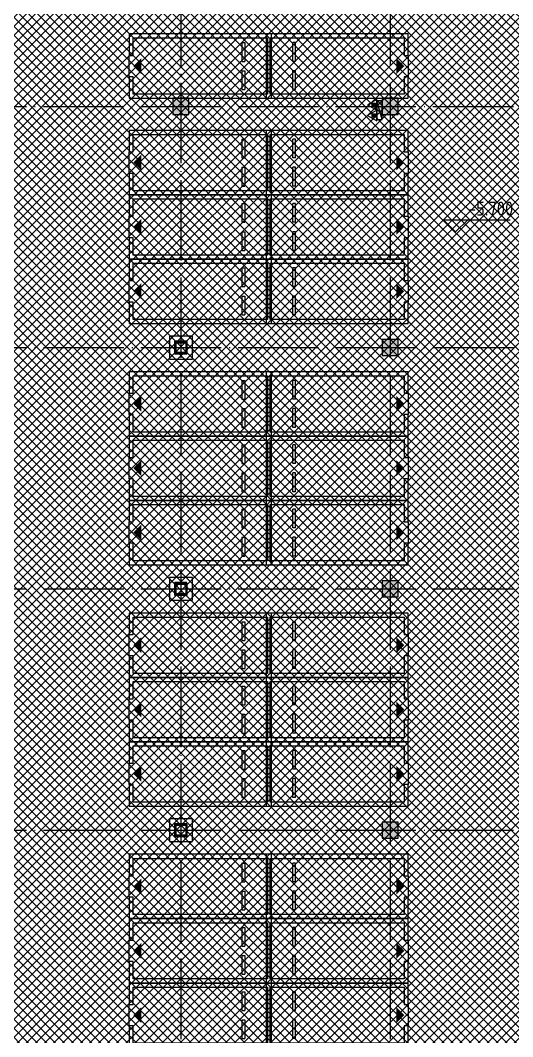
# Model space of a CAD drawing. Extents: x -473190 to 2138458, y -81875 to 2633646.
# Drawn here: x 994020 to 1012371, y 45490 to 83401 of the extents above; entities that cross this region are included whole.
import ezdxf

# ---------------------------------------------------------------- set-up
doc = ezdxf.new("R2010")
doc.units = 0
doc.header["$LTSCALE"] = 1000
doc.linetypes.add('DOTE', pattern=[2.42, 2, -0.2, 0.02, -0.2])
for name, color, linetype in [('00-停车位', 67, 'Continuous'), ('A-COLUMN', 2, 'Continuous'), ('DIM_ELEV', 3, 'Continuous'), ('DOTE', 1, 'DOTE'), ('PUB_HATCH', 8, 'Continuous'), ('PUB_TEXT', 7, 'Continuous'), ('W-EQUIP_消火栓', 7, 'Continuous'), ('W-EQUIP_灭火器', 7, 'Continuous')]:
    doc.layers.add(name, color=color, linetype=linetype)
doc.layers.add('钢柱', color=51, linetype='Continuous', lineweight=35)
doc.styles.get("Standard").update_dxf_attribs({"font": 'gbenor.shx', "bigfont": 'gbcbig.shx'})

# ---------------------------------------------------------------- blocks, each defined once
blk = doc.blocks.new('车位2400x5300')
at = {"layer": '00-停车位', "color": 251}
for p, q in [((-875, -1000), (-175, -1000)), ((-875, -1100), (-875, -1000)), ((-875, -1100), (-175, -1100)), ((-175, -1100), (-175, -1000)), ((175, -1000), (875, -1000)), ((175, -1100), (175, -1000)), ((175, -1100), (875, -1100)), ((875, -1100), (875, -1000)), ((400, -5300), (-400, -5300))]:
    blk.add_line(p, q, dxfattribs=at)
blk.add_lwpolyline([(400, -5150), (400, -5300), (1200, -5300), (1200, 0), (-1200, 0), (-1200, -5300), (-400, -5300), (-400, -5150), (-1050, -5150), (-1050, -150), (1050, -150), (1050, -5150), (400, -5150)], dxfattribs=at)
blk.add_lwpolyline([(0, -5150, 0, 600, 0), (0, -4850, 600, 600, 0)], format="xyseb", dxfattribs=at)
blk = doc.blocks.new('A$C00330F2E')
at = {"layer": 'A-COLUMN'}
for p, q in [((58875, -80900), (58025, -80900)), ((58025, -80900), (58025, -81750)), ((58875, -81750), (58875, -80900)), ((58025, -81750), (58875, -81750)), ((58875, -89900), (58025, -89900)), ((58025, -89900), (58025, -90750)), ((58875, -90750), (58875, -89900)), ((58025, -90750), (58875, -90750)), ((58875, -98900), (58025, -98900)), ((58025, -98900), (58025, -99750)), ((58875, -99750), (58875, -98900)), ((58025, -99750), (58875, -99750))]:
    blk.add_line(p, q, dxfattribs=at)
at = {"layer": '钢柱', "color": 4, "lineweight": 35}
for points in [[(58675, -81100), (58225, -81100), (58225, -81550), (58675, -81550)], [(58645, -81520), (58255, -81520), (58255, -81130), (58645, -81130)], [(58675, -90100), (58225, -90100), (58225, -90550), (58675, -90550)], [(58645, -90520), (58255, -90520), (58255, -90130), (58645, -90130)], [(58675, -99100), (58225, -99100), (58225, -99550), (58675, -99550)], [(58645, -99520), (58255, -99520), (58255, -99130), (58645, -99130)]]:
    blk.add_lwpolyline(points, close=True, dxfattribs=at)
blk = doc.blocks.new('$TwtSys$00000434')
for p, q in [((-0.5, 0.5), (-0.5, -0.5)), ((-0.5, -0.5), (0.5, 0.5)), ((0.5, 0.5), (-0.5, 0.5)), ((0.5, -0.5), (0.5, 0.5)), ((-0.5, -0.5), (0.5, -0.5))]:
    blk.add_line(p, q)
blk.add_solid([(0.5, -0.5), (0.5, 0.5), (-0.5, -0.5)])
blk = doc.blocks.new('$TwtSys$00000546')
h = blk.add_hatch()
h.set_pattern_fill('ANSI31', color=256, scale=200, style=0)
h.set_pattern_definition([(45, (-38543.802, -6670.83), (-17.67767, 17.67767), [])])
h.paths.add_polyline_path([(-65, 174), (65, 174), (65, 44), (-65, 44)])
for points in [[(0, 344), (-198, 0), (198, 0)], [(-65, 174), (65, 174), (65, 44), (-65, 44)]]:
    blk.add_lwpolyline(points, close=True)
blk = doc.blocks.new('ADFASDF')
h = blk.add_hatch()
h.set_pattern_fill('ANSI37', color=8, scale=150)
h.set_pattern_definition([(45, (0, 0), (-168.3798, 168.3798), []), (135, (0, 0), (-168.3798, -168.3798), [])])
h.paths.add_polyline_path([(521397, 239186), (521397, 224886), (539697, 224886), (539697, 169261), (524947, 169261), (524947, 171211), (527822, 171211), (527922, 176611), (501318, 176611), (501125, 109884), (530547, 109887), (530547, 107449), (538188, 100503), (536147, 98236), (540086, 94690), (517812, 69953), (517812, 59790), (482108, 20136), (405247, 20136), (405247, 26086), (391997, 40436), (391997, 64736), (399997, 64738), (399997, 239186), (409022, 239186)])
blk = doc.blocks.new('_FZH')
blk.add_lwpolyline([(-0.5, -0.5), (0.5, -0.5), (0.5, 0.5), (-0.5, 0.5)], close=True)
at = {"layer": 'PUB_HATCH'}
blk.add_solid([(-0.5, -0.5), (0.5, -0.5), (-0.5, 0.5), (0.5, 0.5)], dxfattribs=at)

msp = doc.modelspace()

# ---------------------------------------------------------------- linework, layer by layer
at = {"layer": 'DIM_ELEV'}
for p, q in [((1010245.3, 75509.6), (1009795.3, 75959.6)), ((1009795.3, 75959.6), (1012281.8, 75959.6)), ((1010245.3, 75509.6), (1010695.3, 75959.6))]:
    msp.add_line(p, q, dxfattribs=at)
at = {"layer": 'DOTE', "color": 16, "linetype": 'DOTE', "ltscale": 1.5}
for p, q in [((1000006.7, 171823.5), (1000006.7, -58315.4)), ((900498, 80192.4), (1024406.7, 80192.4)), ((900498, 71192.4), (1024406.7, 71192.4)), ((900498, 62192.4), (1024406.7, 62192.4)), ((900498, 53192.4), (1024406.7, 53192.4))]:
    msp.add_line(p, q, dxfattribs=at)
at = {"layer": 'DOTE', "color": 127, "linetype": 'DOTE', "ltscale": 1.5}
msp.add_line((1007806.7, 171823.5), (1007806.7, -58315.4), dxfattribs=at)

# ---------------------------------------------------------------- block references
for name, p in [('ADFASDF', (518159.5, -74243.9)), ('A$C00330F2E', (941556.7, 152517.4)), ('A$C00330F2E', (941556.7, 152517.4))]:
    msp.add_blockref(name, p)
at = {"layer": '00-停车位'}
for p, rotation in [((1003381.7, 81692.4), 270), ((1003181.7, 81692.4), 90), ((1003381.7, 78092.4), 270), ((1003181.7, 78092.4), 90), ((1003381.7, 75692.4), 270), ((1003181.7, 75692.4), 90), ((1003381.7, 73292.4), 270), ((1003181.7, 73292.4), 90), ((1003381.7, 69092.4), 270), ((1003181.7, 69092.4), 90), ((1003381.7, 66692.4), 270), ((1003181.7, 66692.4), 90), ((1003381.7, 64292.4), 270), ((1003181.7, 64292.4), 90), ((1003381.7, 60092.4), 270), ((1003181.7, 60092.4), 90), ((1003381.7, 57692.4), 270), ((1003181.7, 57692.4), 90), ((1003381.7, 55292.4), 270), ((1003181.7, 55292.4), 90), ((1003381.7, 51092.4), 270), ((1003181.7, 51092.4), 90), ((1003381.7, 48692.4), 270), ((1003181.7, 48692.4), 90), ((1003381.7, 46292.4), 270), ((1003181.7, 46292.4), 90)]:
    msp.add_blockref('车位2400x5300', p, dxfattribs=dict(at, rotation=rotation))
at = {"layer": 'A-COLUMN', "xscale": 600, "yscale": 600, "zscale": 600, "rotation": 90}
for p in [(1000006.7, 80192.4), (1007806.7, 80192.4), (1007806.7, 71192.4), (1007806.7, 62192.4), (1007806.7, 53192.4)]:
    msp.add_blockref('_FZH', p, dxfattribs=at)
at = {"layer": 'W-EQUIP_消火栓', "xscale": 700, "yscale": 200, "zscale": 700, "rotation": 90}
msp.add_blockref('$TwtSys$00000434', (1007406.7, 80047.9), dxfattribs=at)
at = {"layer": 'W-EQUIP_灭火器', "rotation": 90}
for p in [(1007306.7, 80246.3), (1007306.7, 79849.6)]:
    msp.add_blockref('$TwtSys$00000546', p, dxfattribs=at)

# ---------------------------------------------------------------- texts
at = {"layer": 'PUB_TEXT'}
msp.add_text('-5.700', height=525, dxfattribs=at).set_placement((1010705.2, 76117.1))

doc.saveas('drawing.dxf')
